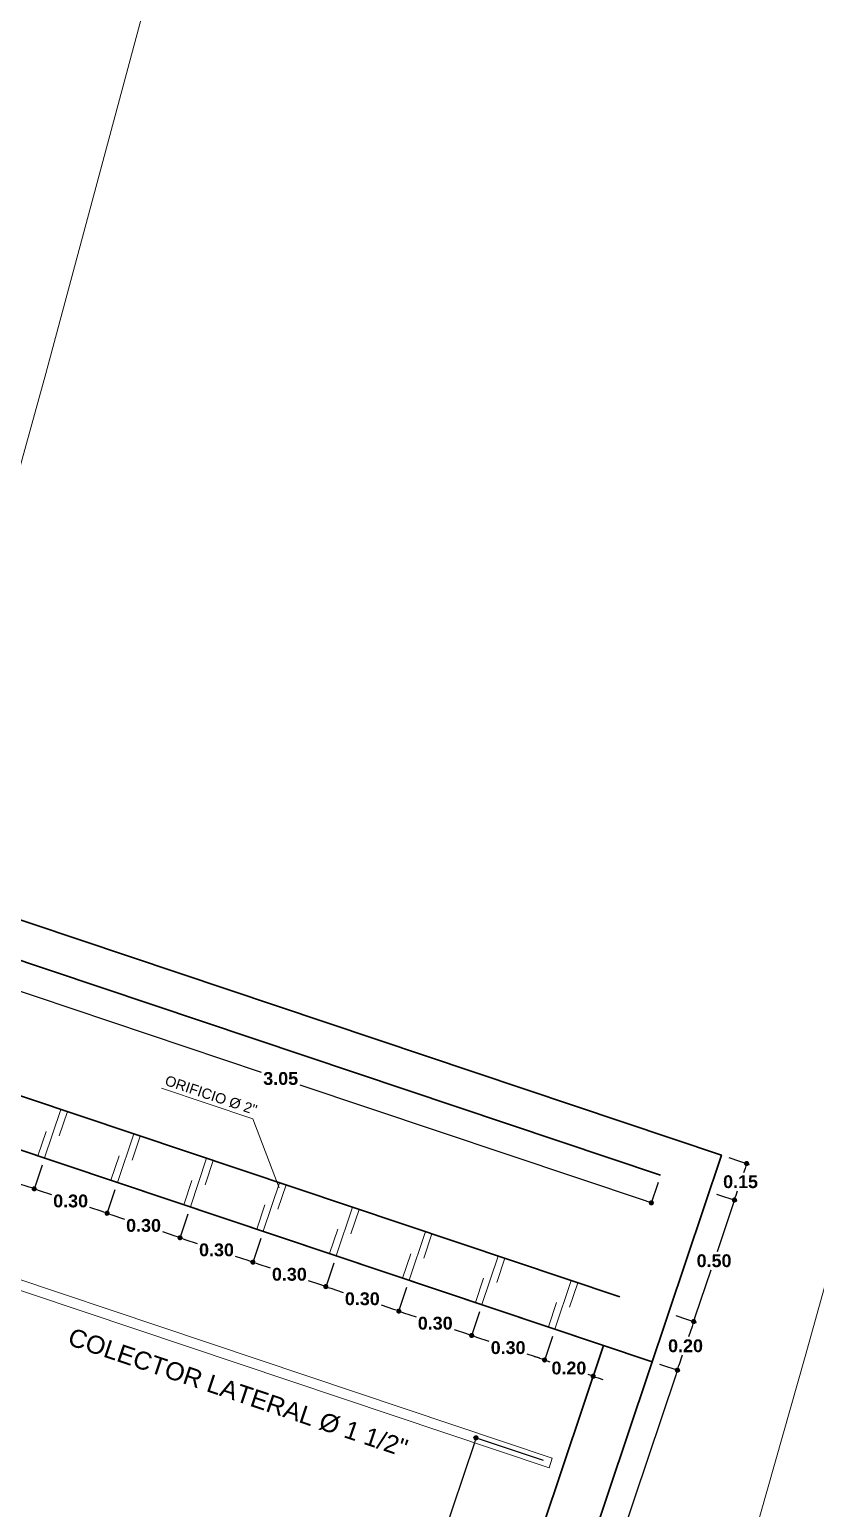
# Model space of a CAD drawing. Header units: metres. Extents: x 2572 to 5235, y 1556 to 2684.
# Drawn here: x 2962.84 to 2965.91, y 2285.63 to 2291.39 of the extents above; entities that cross this region are included whole.
import ezdxf

# ---------------------------------------------------------------- set-up
doc = ezdxf.new("R2010")
doc.units = ezdxf.units.M
for name, pattern in [('DASHDOT', [25.4, 12.7, -6.35, 0, -6.35]), ('DASHED2', [0.375, 0.25, -0.125]), ('HIDDEN2', [4.7625, 3.175, -1.5875])]:
    doc.linetypes.add(name, pattern=pattern)
for name, color, linetype, lineweight in [('0-CONCRETO 0.30mm', 146, 'Continuous', 30), ('0-COTAS', 7, 'Continuous', 5), ('0-LINEA1 0.00mm', 1, 'Continuous', 0), ('0-SOMBREADO', 252, 'Continuous', 0), ('0-TEXTO-0.05mm', 7, 'Continuous', 5), ('0-TUBERIA 0.00mm', 140, 'Continuous', 0), ('0-TUBERIAS 0.13mm', 140, 'Continuous', 13), ('tuberia-agua', 132, 'DASHDOT', 25), ('vanos', 145, 'Continuous', 9)]:
    doc.layers.add(name, color=color, linetype=linetype, lineweight=lineweight)
doc.layers.add('graf-02', color=4, linetype='Continuous')
doc.styles.add('OA-CDC', font='arial.ttf', dxfattribs={"height": 0.04})
doc.styles.get("Standard").update_dxf_attribs({"font": 'arial.ttf'})
doc.styles.add('WMF-Arial0', font='arialbd.ttf')
doc.dimstyles.new('ESC 1 en 100', dxfattribs={"dimtxt": 0.05, "dimasz": 0.02, "dimexe": 0.01, "dimexo": 0.03, "dimgap": 0.01, "dimtad": 0, "dimtih": 1, "dimtoh": 1, "dimzin": 0, "dimdsep": 46, "dimtxsty": 'WMF-Arial0', "dimblk": 'DOT', "dimcen": 2.5, "dimdle": 0.03, "dimclrd": 256, "dimclre": 256, "dimclrt": 256, "dimazin": 0, "dimtfac": 1, "dimtmove": 0, "dimatfit": 1, "dimldrblk": 'DOT', "dimfxl": 0.04, "dimtolj": 1, "dimtzin": 0, "dimarcsym": 0})
doc.dimstyles.new('ISO-25', dxfattribs={"dimtxt": 0.5, "dimasz": 2.4995, "dimexe": 1.25, "dimexo": 0.625, "dimtad": 1, "dimtxsty": 'Standard', "dimblk": 'NONE', "dimblk2": 'NONE', "dimcen": 2.5, "dimadec": 0, "dimazin": 0, "dimtfac": 1, "dimtmove": 0, "dimatfit": 3, "dimfxl": 1, "dimarcsym": 0})

# ---------------------------------------------------------------- blocks, each defined once
blk = doc.blocks.new('_Dot')
at = {"layer": 'graf-02', "color": 0, "lineweight": -2}
blk.add_line((-0.5, 0), (-1, 0), dxfattribs=at)
at = {"layer": 'graf-02', "color": 0, "const_width": 0.5}
blk.add_lwpolyline([(-0.25, 0, 1), (0.25, 0, 1)], format="xyb", close=True, dxfattribs=at)
blk = doc.blocks.new('*D112')
at = {"layer": '0-COTAS', "lineweight": -2, "transparency": 16777216}
for p, q in [((2962.4035, 2287.8663), (2962.3738, 2287.7778)), ((2962.3959, 2287.7809), (2963.7473, 2287.3278)), ((2965.2498, 2286.8241), (2963.8985, 2287.2771)), ((2965.2953, 2286.8968), (2965.2656, 2286.8082))]:
    blk.add_line(p, q, dxfattribs=at)
at = {"layer": 'Defpoints', "color": 0, "transparency": 16777216}
for p in [(2962.413, 2287.8947), (2965.3048, 2286.9252), (2965.2688, 2286.8177)]:
    blk.add_point(p, dxfattribs=at)
at = {"layer": '0-COTAS', "lineweight": -2, "transparency": 16777216, "xscale": 0.02, "yscale": 0.02, "zscale": 0.02}
for p, rotation in [((2962.377, 2287.7872), 161.4655210010614), ((2965.2688, 2286.8177), 341.4655210010613)]:
    blk.add_blockref('_Dot', p, dxfattribs=dict(at, rotation=rotation))
at = {"layer": '0-COTAS', "transparency": 16777216, "insert": (2963.8229, 2287.3025), "char_height": 0.05, "attachment_point": 5, "style": 'WMF-Arial0'}
blk.add_mtext('\\A1;3.05', dxfattribs=at)
blk = doc.blocks.new('*D130')
at = {"layer": '0-COTAS', "lineweight": -2, "transparency": 16777216}
for p, q in [((2965.5229, 2286.8521), (2965.6023, 2286.8255)), ((2965.5865, 2286.8097), (2965.5253, 2286.6272)), ((2965.4403, 2286.3736), (2965.5015, 2286.5561)), ((2965.364, 2286.378), (2965.4434, 2286.3514))]:
    blk.add_line(p, q, dxfattribs=at)
at = {"layer": 'Defpoints', "color": 0, "transparency": 16777216}
for p in [(2965.4945, 2286.8617), (2965.3355, 2286.3876), (2965.4339, 2286.3546)]:
    blk.add_point(p, dxfattribs=at)
at = {"layer": '0-COTAS', "lineweight": -2, "transparency": 16777216, "xscale": 0.02, "yscale": 0.02, "zscale": 0.02}
for p, rotation in [((2965.5929, 2286.8287), 71.46552093351113), ((2965.4339, 2286.3546), 251.4655209335111)]:
    blk.add_blockref('_Dot', p, dxfattribs=dict(at, rotation=rotation))
at = {"layer": '0-COTAS', "transparency": 16777216, "insert": (2965.5134, 2286.5916), "char_height": 0.05, "attachment_point": 5, "style": 'WMF-Arial0'}
blk.add_mtext('\\A1;0.50', dxfattribs=at)
blk = doc.blocks.new('*D131')
at = {"layer": '0-COTAS', "lineweight": -2, "transparency": 16777216}
for p, q in [((2965.364, 2286.378), (2965.4434, 2286.3514)), ((2965.4276, 2286.3356), (2965.414, 2286.2953)), ((2965.3767, 2286.1839), (2965.3902, 2286.2243)), ((2965.3004, 2286.1884), (2965.3798, 2286.1618))]:
    blk.add_line(p, q, dxfattribs=at)
at = {"layer": 'Defpoints', "color": 0, "transparency": 16777216}
for p in [(2965.3355, 2286.3876), (2965.2719, 2286.198), (2965.3703, 2286.165)]:
    blk.add_point(p, dxfattribs=at)
at = {"layer": '0-COTAS', "lineweight": -2, "transparency": 16777216, "xscale": 0.02, "yscale": 0.02, "zscale": 0.02}
for p, rotation in [((2965.4339, 2286.3546), 71.46552093351113), ((2965.3703, 2286.165), 251.4655209335111)]:
    blk.add_blockref('_Dot', p, dxfattribs=dict(at, rotation=rotation))
at = {"layer": '0-COTAS', "transparency": 16777216, "insert": (2965.4021, 2286.2598), "char_height": 0.05, "attachment_point": 5, "style": 'WMF-Arial0'}
blk.add_mtext('\\A1;0.20', dxfattribs=at)
blk = doc.blocks.new('*D132')
at = {"layer": '0-COTAS', "lineweight": -2, "transparency": 16777216}
for p, q in [((2965.3004, 2286.1884), (2965.3798, 2286.1618)), ((2965.364, 2286.146), (2964.5876, 2283.8302)), ((2963.7873, 2281.4433), (2964.5637, 2283.7591)), ((2963.711, 2281.4478), (2963.7904, 2281.4211))]:
    blk.add_line(p, q, dxfattribs=at)
at = {"layer": 'Defpoints', "color": 0, "transparency": 16777216}
for p in [(2965.2719, 2286.198), (2963.6826, 2281.4573), (2963.781, 2281.4243)]:
    blk.add_point(p, dxfattribs=at)
at = {"layer": '0-COTAS', "lineweight": -2, "transparency": 16777216, "xscale": 0.02, "yscale": 0.02, "zscale": 0.02}
for p, rotation in [((2965.3703, 2286.165), 71.46552093351113), ((2963.781, 2281.4243), 251.4655209335111)]:
    blk.add_blockref('_Dot', p, dxfattribs=dict(at, rotation=rotation))
at = {"layer": '0-COTAS', "transparency": 16777216, "insert": (2964.5757, 2283.7946), "char_height": 0.05, "attachment_point": 5, "style": 'WMF-Arial0'}
blk.add_mtext('\\A1;5.00', dxfattribs=at)
blk = doc.blocks.new('*D134')
at = {"layer": '0-COTAS', "lineweight": -2, "transparency": 16777216}
for p, q in [((2965.5706, 2286.9943), (2965.65, 2286.9677)), ((2965.6342, 2286.9519), (2965.6286, 2286.9353)), ((2965.5992, 2286.8476), (2965.6048, 2286.8642)), ((2965.5229, 2286.8521), (2965.6023, 2286.8255))]:
    blk.add_line(p, q, dxfattribs=at)
at = {"layer": 'Defpoints', "color": 0, "transparency": 16777216}
for p in [(2965.5421, 2287.0039), (2965.6405, 2286.9709), (2965.4945, 2286.8617)]:
    blk.add_point(p, dxfattribs=at)
at = {"layer": '0-COTAS', "lineweight": -2, "transparency": 16777216, "xscale": 0.02, "yscale": 0.02, "zscale": 0.02}
for p, rotation in [((2965.6405, 2286.9709), 71.4655209335111), ((2965.5929, 2286.8287), 251.4655209335111)]:
    blk.add_blockref('_Dot', p, dxfattribs=dict(at, rotation=rotation))
at = {"layer": '0-COTAS', "transparency": 16777216, "insert": (2965.6167, 2286.8998), "char_height": 0.05, "attachment_point": 5, "style": 'WMF-Arial0'}
blk.add_mtext('\\A1;0.15', dxfattribs=at)
blk = doc.blocks.new('*D135')
at = {"layer": '0-COTAS', "lineweight": -2, "transparency": 16777216}
for p, q in [((2964.8831, 2286.2967), (2964.8492, 2286.1953)), ((2965.0728, 2286.2331), (2965.0388, 2286.1318)), ((2964.8334, 2286.2112), (2964.8144, 2286.2175)), ((2964.8524, 2286.2048), (2964.8724, 2286.1981)), ((2965.042, 2286.1412), (2965.022, 2286.148)), ((2965.0609, 2286.1349), (2965.0799, 2286.1285))]:
    blk.add_line(p, q, dxfattribs=at)
at = {"layer": 'Defpoints', "color": 0, "transparency": 16777216}
for p in [(2964.8927, 2286.3251), (2965.0823, 2286.2615), (2964.8524, 2286.2048)]:
    blk.add_point(p, dxfattribs=at)
at = {"layer": '0-COTAS', "lineweight": -2, "transparency": 16777216, "xscale": 0.02, "yscale": 0.02, "zscale": 0.02}
for p, rotation in [((2964.8524, 2286.2048), 341.4655210010613), ((2965.042, 2286.1412), 161.4655210010614)]:
    blk.add_blockref('_Dot', p, dxfattribs=dict(at, rotation=rotation))
at = {"layer": '0-COTAS', "transparency": 16777216, "insert": (2964.9472, 2286.173), "char_height": 0.05, "attachment_point": 5, "style": 'WMF-Arial0'}
blk.add_mtext('\\A1;0.20', dxfattribs=at)
blk = doc.blocks.new('*D136')
at = {"layer": '0-COTAS', "lineweight": -2, "transparency": 16777216}
for p, q in [((2964.5987, 2286.392), (2964.5647, 2286.2907)), ((2964.5869, 2286.2938), (2964.6354, 2286.2776)), ((2964.8831, 2286.2967), (2964.8492, 2286.1953)), ((2964.8334, 2286.2112), (2964.7849, 2286.2274))]:
    blk.add_line(p, q, dxfattribs=at)
at = {"layer": 'Defpoints', "color": 0, "transparency": 16777216}
for p in [(2964.6082, 2286.4205), (2964.5679, 2286.3002), (2964.8927, 2286.3251)]:
    blk.add_point(p, dxfattribs=at)
at = {"layer": '0-COTAS', "lineweight": -2, "transparency": 16777216, "xscale": 0.02, "yscale": 0.02, "zscale": 0.02}
for p, rotation in [((2964.5679, 2286.3002), 161.4655210010614), ((2964.8524, 2286.2048), 341.4655210010613)]:
    blk.add_blockref('_Dot', p, dxfattribs=dict(at, rotation=rotation))
at = {"layer": '0-COTAS', "transparency": 16777216, "insert": (2964.7101, 2286.2525), "char_height": 0.05, "attachment_point": 5, "style": 'WMF-Arial0'}
blk.add_mtext('\\A1;0.30', dxfattribs=at)
blk = doc.blocks.new('*D137')
at = {"layer": '0-COTAS', "lineweight": -2, "transparency": 16777216}
for p, q in [((2964.3143, 2286.4874), (2964.2803, 2286.3861)), ((2964.3024, 2286.3892), (2964.3509, 2286.3729)), ((2964.5987, 2286.392), (2964.5647, 2286.2907)), ((2964.549, 2286.3065), (2964.5005, 2286.3228))]:
    blk.add_line(p, q, dxfattribs=at)
at = {"layer": 'Defpoints', "color": 0, "transparency": 16777216}
for p in [(2964.3238, 2286.5158), (2964.2835, 2286.3955), (2964.6082, 2286.4205)]:
    blk.add_point(p, dxfattribs=at)
at = {"layer": '0-COTAS', "lineweight": -2, "transparency": 16777216, "xscale": 0.02, "yscale": 0.02, "zscale": 0.02}
for p, rotation in [((2964.2835, 2286.3955), 161.4655210010614), ((2964.5679, 2286.3002), 341.4655210010613)]:
    blk.add_blockref('_Dot', p, dxfattribs=dict(at, rotation=rotation))
at = {"layer": '0-COTAS', "transparency": 16777216, "insert": (2964.4257, 2286.3479), "char_height": 0.05, "attachment_point": 5, "style": 'WMF-Arial0'}
blk.add_mtext('\\A1;0.30', dxfattribs=at)
blk = doc.blocks.new('*D138')
at = {"layer": '0-COTAS', "lineweight": -2, "transparency": 16777216}
for p, q in [((2964.0298, 2286.5828), (2963.9959, 2286.4814)), ((2964.018, 2286.4845), (2964.0665, 2286.4683)), ((2964.3143, 2286.4874), (2964.2803, 2286.3861)), ((2964.2645, 2286.4019), (2964.216, 2286.4182))]:
    blk.add_line(p, q, dxfattribs=at)
at = {"layer": 'Defpoints', "color": 0, "transparency": 16777216}
for p in [(2964.0394, 2286.6112), (2964.3238, 2286.5158), (2963.999, 2286.4909)]:
    blk.add_point(p, dxfattribs=at)
at = {"layer": '0-COTAS', "lineweight": -2, "transparency": 16777216, "xscale": 0.02, "yscale": 0.02, "zscale": 0.02}
for p, rotation in [((2963.999, 2286.4909), 161.4655210010614), ((2964.2835, 2286.3955), 341.4655210010613)]:
    blk.add_blockref('_Dot', p, dxfattribs=dict(at, rotation=rotation))
at = {"layer": '0-COTAS', "transparency": 16777216, "insert": (2964.1413, 2286.4432), "char_height": 0.05, "attachment_point": 5, "style": 'WMF-Arial0'}
blk.add_mtext('\\A1;0.30', dxfattribs=at)
blk = doc.blocks.new('*D139')
at = {"layer": '0-COTAS', "lineweight": -2, "transparency": 16777216}
for p, q in [((2963.7454, 2286.6781), (2963.7114, 2286.5768)), ((2963.7336, 2286.5799), (2963.782, 2286.5637)), ((2964.0298, 2286.5828), (2963.9959, 2286.4814)), ((2963.9801, 2286.4973), (2963.9316, 2286.5135))]:
    blk.add_line(p, q, dxfattribs=at)
at = {"layer": 'Defpoints', "color": 0, "transparency": 16777216}
for p in [(2963.7549, 2286.7066), (2963.7146, 2286.5863), (2964.0394, 2286.6112)]:
    blk.add_point(p, dxfattribs=at)
at = {"layer": '0-COTAS', "lineweight": -2, "transparency": 16777216, "xscale": 0.02, "yscale": 0.02, "zscale": 0.02}
for p, rotation in [((2963.7146, 2286.5863), 161.4655210010614), ((2963.999, 2286.4909), 341.4655210010613)]:
    blk.add_blockref('_Dot', p, dxfattribs=dict(at, rotation=rotation))
at = {"layer": '0-COTAS', "transparency": 16777216, "insert": (2963.8568, 2286.5386), "char_height": 0.05, "attachment_point": 5, "style": 'WMF-Arial0'}
blk.add_mtext('\\A1;0.30', dxfattribs=at)
blk = doc.blocks.new('*D140')
at = {"layer": '0-COTAS', "lineweight": -2, "transparency": 16777216}
for p, q in [((2963.461, 2286.7735), (2963.427, 2286.6721)), ((2963.4491, 2286.6753), (2963.4976, 2286.659)), ((2963.7454, 2286.6781), (2963.7114, 2286.5768)), ((2963.6956, 2286.5926), (2963.6472, 2286.6089))]:
    blk.add_line(p, q, dxfattribs=at)
at = {"layer": 'Defpoints', "color": 0, "transparency": 16777216}
for p in [(2963.4705, 2286.8019), (2963.7549, 2286.7066), (2963.4302, 2286.6816)]:
    blk.add_point(p, dxfattribs=at)
at = {"layer": '0-COTAS', "lineweight": -2, "transparency": 16777216, "xscale": 0.02, "yscale": 0.02, "zscale": 0.02}
for p, rotation in [((2963.4302, 2286.6816), 161.4655210010614), ((2963.7146, 2286.5863), 341.4655210010613)]:
    blk.add_blockref('_Dot', p, dxfattribs=dict(at, rotation=rotation))
at = {"layer": '0-COTAS', "transparency": 16777216, "insert": (2963.5724, 2286.6339), "char_height": 0.05, "attachment_point": 5, "style": 'WMF-Arial0'}
blk.add_mtext('\\A1;0.30', dxfattribs=at)
blk = doc.blocks.new('*D141')
at = {"layer": '0-COTAS', "lineweight": -2, "transparency": 16777216}
for p, q in [((2963.1765, 2286.8688), (2963.1425, 2286.7675)), ((2963.1647, 2286.7706), (2963.2132, 2286.7544)), ((2963.461, 2286.7735), (2963.427, 2286.6721)), ((2963.4112, 2286.688), (2963.3627, 2286.7042))]:
    blk.add_line(p, q, dxfattribs=at)
at = {"layer": 'Defpoints', "color": 0, "transparency": 16777216}
for p in [(2963.186, 2286.8973), (2963.4705, 2286.8019), (2963.1457, 2286.777)]:
    blk.add_point(p, dxfattribs=at)
at = {"layer": '0-COTAS', "lineweight": -2, "transparency": 16777216, "xscale": 0.02, "yscale": 0.02, "zscale": 0.02}
for p, rotation in [((2963.1457, 2286.777), 161.4655210010614), ((2963.4302, 2286.6816), 341.4655210010613)]:
    blk.add_blockref('_Dot', p, dxfattribs=dict(at, rotation=rotation))
at = {"layer": '0-COTAS', "transparency": 16777216, "insert": (2963.2879, 2286.7293), "char_height": 0.05, "attachment_point": 5, "style": 'WMF-Arial0'}
blk.add_mtext('\\A1;0.30', dxfattribs=at)
blk = doc.blocks.new('*D142')
at = {"layer": '0-COTAS', "lineweight": -2, "transparency": 16777216}
for p, q in [((2962.8921, 2286.9642), (2962.8581, 2286.8629)), ((2962.8802, 2286.866), (2962.9287, 2286.8497)), ((2963.1765, 2286.8688), (2963.1425, 2286.7675)), ((2963.1268, 2286.7834), (2963.0783, 2286.7996))]:
    blk.add_line(p, q, dxfattribs=at)
at = {"layer": 'Defpoints', "color": 0, "transparency": 16777216}
for p in [(2962.9016, 2286.9926), (2962.8613, 2286.8724), (2963.186, 2286.8973)]:
    blk.add_point(p, dxfattribs=at)
at = {"layer": '0-COTAS', "lineweight": -2, "transparency": 16777216, "xscale": 0.02, "yscale": 0.02, "zscale": 0.02}
for p, rotation in [((2962.8613, 2286.8724), 161.4655210010614), ((2963.1457, 2286.777), 341.4655210010613)]:
    blk.add_blockref('_Dot', p, dxfattribs=dict(at, rotation=rotation))
at = {"layer": '0-COTAS', "transparency": 16777216, "insert": (2963.0035, 2286.8247), "char_height": 0.05, "attachment_point": 5, "style": 'WMF-Arial0'}
blk.add_mtext('\\A1;0.30', dxfattribs=at)
blk = doc.blocks.new('*D143')
at = {"layer": '0-COTAS', "lineweight": -2, "transparency": 16777216}
for p, q in [((2962.6076, 2287.0596), (2962.5737, 2286.9582)), ((2962.5958, 2286.9614), (2962.6443, 2286.9451)), ((2962.8921, 2286.9642), (2962.8581, 2286.8629)), ((2962.8423, 2286.8787), (2962.7938, 2286.895))]:
    blk.add_line(p, q, dxfattribs=at)
at = {"layer": 'Defpoints', "color": 0, "transparency": 16777216}
for p in [(2962.6172, 2287.088), (2962.9016, 2286.9926), (2962.5768, 2286.9677)]:
    blk.add_point(p, dxfattribs=at)
at = {"layer": '0-COTAS', "lineweight": -2, "transparency": 16777216, "xscale": 0.02, "yscale": 0.02, "zscale": 0.02}
for p, rotation in [((2962.5768, 2286.9677), 161.4655210010614), ((2962.8613, 2286.8724), 341.4655210010613)]:
    blk.add_blockref('_Dot', p, dxfattribs=dict(at, rotation=rotation))
at = {"layer": '0-COTAS', "transparency": 16777216, "insert": (2962.7191, 2286.92), "char_height": 0.05, "attachment_point": 5, "style": 'WMF-Arial0'}
blk.add_mtext('\\A1;0.30', dxfattribs=at)
blk = doc.blocks.new('*D150')
at = {"layer": '0-COTAS', "lineweight": -2, "transparency": 16777216}
for p, q in [((2964.5785, 2285.882), (2964.4379, 2285.4624)), ((2964.8475, 2285.8129), (2964.5754, 2285.9041)), ((2964.2734, 2284.9718), (2964.414, 2285.3914)), ((2964.5296, 2284.8648), (2964.2575, 2284.956))]:
    blk.add_line(p, q, dxfattribs=at)
at = {"layer": 'Defpoints', "color": 0, "transparency": 16777216}
for p in [(2964.876, 2285.8034), (2964.267, 2284.9528), (2964.5581, 2284.8552)]:
    blk.add_point(p, dxfattribs=at)
at = {"layer": '0-COTAS', "lineweight": -2, "transparency": 16777216, "xscale": 0.02, "yscale": 0.02, "zscale": 0.02}
for p, rotation in [((2964.5849, 2285.901), 71.46552093351113), ((2964.267, 2284.9528), 251.4655209335111)]:
    blk.add_blockref('_Dot', p, dxfattribs=dict(at, rotation=rotation))
at = {"layer": '0-COTAS', "transparency": 16777216, "insert": (2964.4259, 2285.4269), "char_height": 0.05, "attachment_point": 5, "style": 'WMF-Arial0'}
blk.add_mtext('\\A1;1.00', dxfattribs=at)
blk = doc.blocks.new('*D188')
at = {"color": 0, "lineweight": -2, "transparency": 16777216}
for p, q in [((2964.7284, 2335.4598), (2968.1041, 2334.6544)), ((2951.3404, 2269.7734), (2966.8883, 2334.9445)), ((2949.1805, 2270.2887), (2952.5562, 2269.4834))]:
    blk.add_line(p, q, dxfattribs=at)
at = {"layer": 'Defpoints', "color": 0, "transparency": 16777216}
for p in [(2964.1204, 2335.6048), (2966.8883, 2334.9445), (2948.5725, 2270.4338)]:
    blk.add_point(p, dxfattribs=at)
at = {"color": 0, "transparency": 16777216, "insert": (2958.2581, 2302.5632), "char_height": 0.5, "attachment_point": 5, "rotation": 76.58171}
blk.add_mtext('67', dxfattribs=at)
blk = doc.blocks.new('_None')

msp = doc.modelspace()

# ---------------------------------------------------------------- linework, layer by layer
at = {"layer": '0-CONCRETO 0.30mm'}
for points in [[(2958.7361, 2282.9047), (2955.465, 2284.0014), (2957.1816, 2289.1213), (2957.3882, 2289.7376), (2960.4696, 2288.7045), (2960.708, 2289.4156), (2962.6991, 2288.7481), (2962.4607, 2288.037), (2965.5421, 2287.0039), (2965.3355, 2286.3876), (2963.619, 2281.2677), (2960.3479, 2282.3643)], [(2957.118, 2288.9317), (2965.2719, 2286.198)], [(2962.1763, 2288.1323), (2962.1286, 2287.9901), (2965.3048, 2286.9252)], [(2961.3534, 2287.7227), (2965.1459, 2286.4512)]]:
    msp.add_lwpolyline(points, dxfattribs=at)
msp.add_lwpolyline([(2959.7004, 2282.7924), (2963.4929, 2281.5209), (2965.0823, 2286.2615), (2961.2898, 2287.533)], close=True, dxfattribs=at)
at = {"layer": '0-LINEA1 0.00mm'}
msp.add_lwpolyline([(2963.358, 2287.2648), (2963.7145, 2287.1453), (2963.8166, 2286.8757)], dxfattribs=at)
at = {"layer": '0-SOMBREADO', "color": 253, "linetype": 'HIDDEN2', "ltscale": 0.25}
for points in [[(2962.9016, 2286.9926), (2962.9652, 2287.1823)], [(2963.186, 2286.8973), (2963.2496, 2287.0869)], [(2963.4705, 2286.8019), (2963.5341, 2286.9915)], [(2963.7549, 2286.7066), (2963.8185, 2286.8962)], [(2964.0394, 2286.6112), (2964.1029, 2286.8008)], [(2964.3238, 2286.5158), (2964.3874, 2286.7055)], [(2964.6082, 2286.4205), (2964.6718, 2286.6101)], [(2964.8927, 2286.3251), (2964.9563, 2286.5147)]]:
    msp.add_lwpolyline(points, dxfattribs=at)
at = {"layer": '0-TUBERIA 0.00mm', "linetype": 'DASHED2', "ltscale": 0.1}
for points in [[(2962.9908, 2287.1737), (2962.9272, 2286.9841), (2962.876, 2287.0012), (2962.9396, 2287.1909)], [(2963.2752, 2287.0783), (2963.2116, 2286.8887), (2963.1604, 2286.9059), (2963.224, 2287.0955)], [(2963.5597, 2286.983), (2963.4961, 2286.7933), (2963.4449, 2286.8105), (2963.5085, 2287.0001)], [(2963.8441, 2286.8876), (2963.7805, 2286.698), (2963.7293, 2286.7151), (2963.7929, 2286.9048)], [(2964.1285, 2286.7922), (2964.065, 2286.6026), (2964.0138, 2286.6198), (2964.0773, 2286.8094)], [(2964.413, 2286.6969), (2964.3494, 2286.5073), (2964.2982, 2286.5244), (2964.3618, 2286.714)], [(2964.6974, 2286.6015), (2964.6338, 2286.4119), (2964.5826, 2286.4291), (2964.6462, 2286.6187)], [(2964.9819, 2286.5062), (2964.9183, 2286.3165), (2964.8671, 2286.3337), (2964.9307, 2286.5233)]]:
    msp.add_lwpolyline(points, close=True, dxfattribs=at)
at = {"layer": '0-TUBERIAS 0.13mm'}
msp.add_lwpolyline([(2961.2335, 2287.0035), (2964.8696, 2285.7844), (2964.8823, 2285.8223), (2961.2462, 2287.0414, 1)], format="xyb", close=True, dxfattribs=at)
at = {"layer": 'tuberia-agua', "linetype": 'Continuous', "lineweight": 0, "elevation": 15, "flags": 128}
msp.add_lwpolyline([(2964.1084, 2279.9655), (2964.1404, 2280.0937), (2964.217, 2280.3882), (2964.3616, 2280.9199), (2964.6038, 2281.7824), (2964.9733, 2283.0761), (2965.4009, 2284.5691), (2965.8689, 2286.2181), (2966.36, 2287.9799), (2966.8566, 2289.8115), (2967.3413, 2291.6695), (2967.7965, 2293.5108), (2968.2049, 2295.2923), (2968.549, 2296.9706), (2968.8112, 2298.5027), (2968.9741, 2299.8453), (2969.025, 2301.0105), (2969.0183, 2302.5806), (2968.9606, 2304.4969), (2968.8589, 2306.7005), (2968.7201, 2309.1328), (2968.5509, 2311.7349), (2968.3584, 2314.4481)], dxfattribs=at)
at = {"layer": 'vanos', "linetype": 'Continuous', "lineweight": 0, "elevation": 14, "flags": 128}
msp.add_lwpolyline([(2959.3823, 2279.0684), (2959.7153, 2279.7681), (2959.9857, 2280.3973), (2960.2144, 2280.9957), (2960.4224, 2281.6028), (2960.6309, 2282.2583), (2960.8606, 2283.0017), (2961.0268, 2283.5436), (2961.2857, 2284.3996), (2961.6201, 2285.5242), (2962.0132, 2286.8717), (2962.448, 2288.3964), (2962.9074, 2290.0527), (2963.3745, 2291.7948)], dxfattribs=at)

# ---------------------------------------------------------------- texts
at = {"layer": '0-TEXTO-0.05mm', "style": 'OA-CDC'}
msp.add_text('ORIFICIO Ø 2"', height=0.04, rotation=341.46552, dxfattribs=at).set_placement((2963.3678, 2287.2784))
at = {"layer": '0-TEXTO-0.05mm', "insert": (2964.3257, 2285.8908), "char_height": 0.07, "width": 1.499673, "attachment_point": 3, "rotation": 341.46552, "style": 'OA-CDC'}
msp.add_mtext('{\\fSwis721 BT|b0|i0|c0|p34;COLECTOR LATERAL }Ø 1 1/2"', dxfattribs=at)

# ---------------------------------------------------------------- dimensions: what is measured, and where the dimension line sits
dim = msp.add_aligned_dim(p1=(2948.5725, 2270.4338), p2=(2964.1204, 2335.6048), distance=-2.8455, dimstyle='ISO-25')
dim.commit()
dim.dimension.update_dxf_attribs({"geometry": '*D188', "text_midpoint": (2958.2581, 2302.5632)})
at = {"layer": '0-COTAS'}
for base, p1, p2, angle, picture, middle in [((2965.2688, 2286.8177), (2962.413, 2287.8947), (2965.3048, 2286.9252), 341.46552, '*D112', (2963.8229, 2287.3025)), ((2962.5768, 2286.9677), (2962.9016, 2286.9926), (2962.6172, 2287.088), 341.46552, '*D143', (2962.7191, 2286.92)), ((2962.8613, 2286.8724), (2963.186, 2286.8973), (2962.9016, 2286.9926), 341.46552, '*D142', (2963.0035, 2286.8247)), ((2965.6405, 2286.9709), (2965.4945, 2286.8617), (2965.5421, 2287.0039), 251.46552, '*D134', (2965.6167, 2286.8998)), ((2963.1457, 2286.777), (2963.4705, 2286.8019), (2963.186, 2286.8973), 341.46552, '*D141', (2963.2879, 2286.7293)), ((2965.4339, 2286.3546), (2965.4945, 2286.8617), (2965.3355, 2286.3876), 251.46552, '*D130', (2965.5134, 2286.5916)), ((2963.4302, 2286.6816), (2963.7549, 2286.7066), (2963.4705, 2286.8019), 341.46552, '*D140', (2963.5724, 2286.6339)), ((2963.7146, 2286.5863), (2964.0394, 2286.6112), (2963.7549, 2286.7066), 341.46552, '*D139', (2963.8568, 2286.5386)), ((2963.999, 2286.4909), (2964.3238, 2286.5158), (2964.0394, 2286.6112), 341.46552, '*D138', (2964.1413, 2286.4432)), ((2964.2835, 2286.3955), (2964.6082, 2286.4205), (2964.3238, 2286.5158), 341.46552, '*D137', (2964.4257, 2286.3479)), ((2964.5679, 2286.3002), (2964.8927, 2286.3251), (2964.6082, 2286.4205), 341.46552, '*D136', (2964.7101, 2286.2525)), ((2965.3703, 2286.165), (2965.3355, 2286.3876), (2965.2719, 2286.198), 251.46552, '*D131', (2965.4021, 2286.2598)), ((2963.781, 2281.4243), (2965.2719, 2286.198), (2963.6826, 2281.4573), 251.46552, '*D132', (2964.5757, 2283.7946))]:
    dim = msp.add_linear_dim(base=base, p1=p1, p2=p2, angle=angle, dimstyle='ESC 1 en 100', override={"dimtmove": 1}, dxfattribs=at)
    dim.commit()
    dim.dimension.update_dxf_attribs({"geometry": picture, "text_midpoint": middle})
for base, p1, p2, angle, picture, middle in [((2964.8524, 2286.2048), (2965.0823, 2286.2615), (2964.8927, 2286.3251), 341.46552, '*D135', (2964.9472, 2286.173)), ((2964.267, 2284.9528), (2964.876, 2285.8034), (2964.5581, 2284.8552), 251.46552, '*D150', (2964.4259, 2285.4269))]:
    dim = msp.add_linear_dim(base=base, p1=p1, p2=p2, angle=angle, dimstyle='ESC 1 en 100', dxfattribs=at)
    dim.commit()
    dim.dimension.update_dxf_attribs({"geometry": picture, "text_midpoint": middle})

doc.saveas('drawing.dxf')
